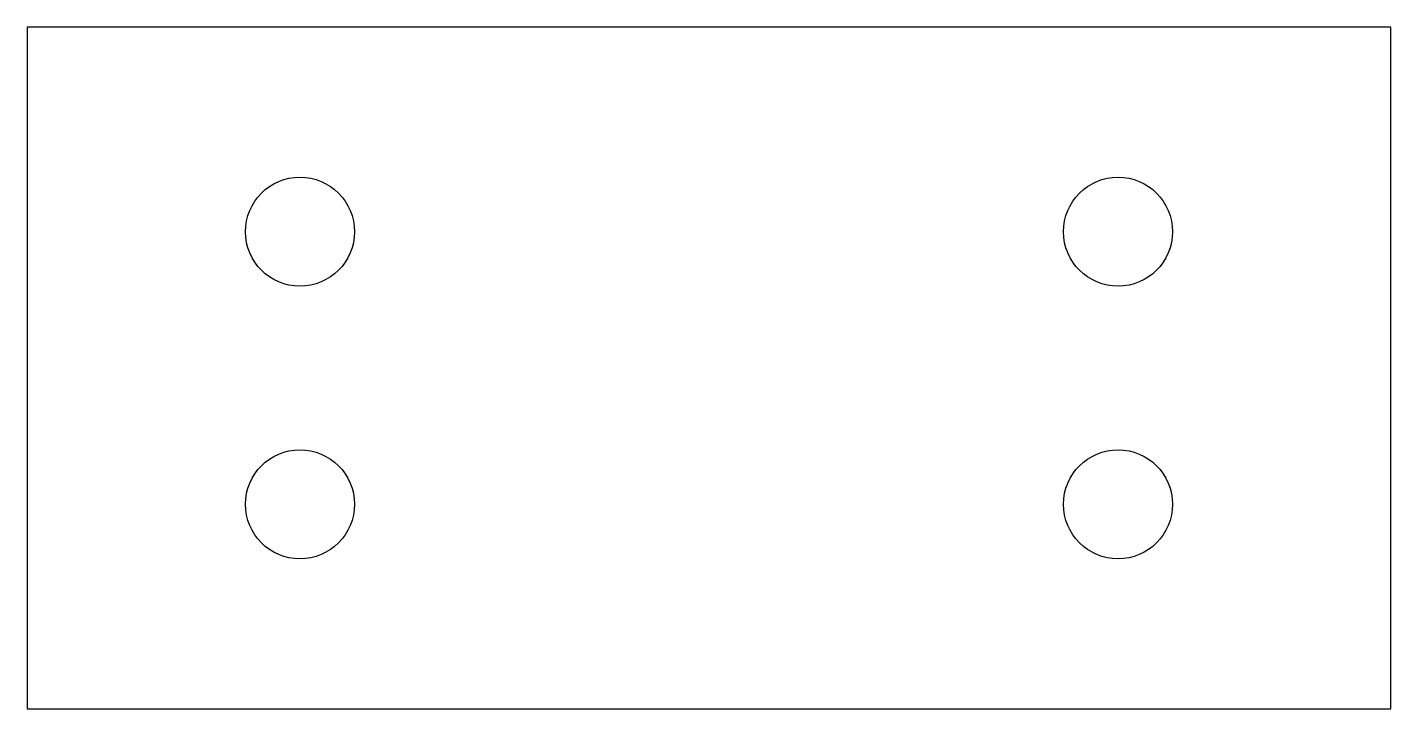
# Model space of a CAD drawing. Header units: metres. Extents: x 0 to 200, y 0 to 100.
import ezdxf

# ---------------------------------------------------------------- set-up
doc = ezdxf.new("R2010")
doc.units = ezdxf.units.M

msp = doc.modelspace()

# ---------------------------------------------------------------- linework, layer by layer
msp.add_lwpolyline([(0, 0), (200, 0), (200, 100), (0, 100)], close=True)
for centre in [(40, 70), (160, 70), (40, 30), (160, 30)]:
    msp.add_circle(centre, 8)

doc.saveas('drawing.dxf')
